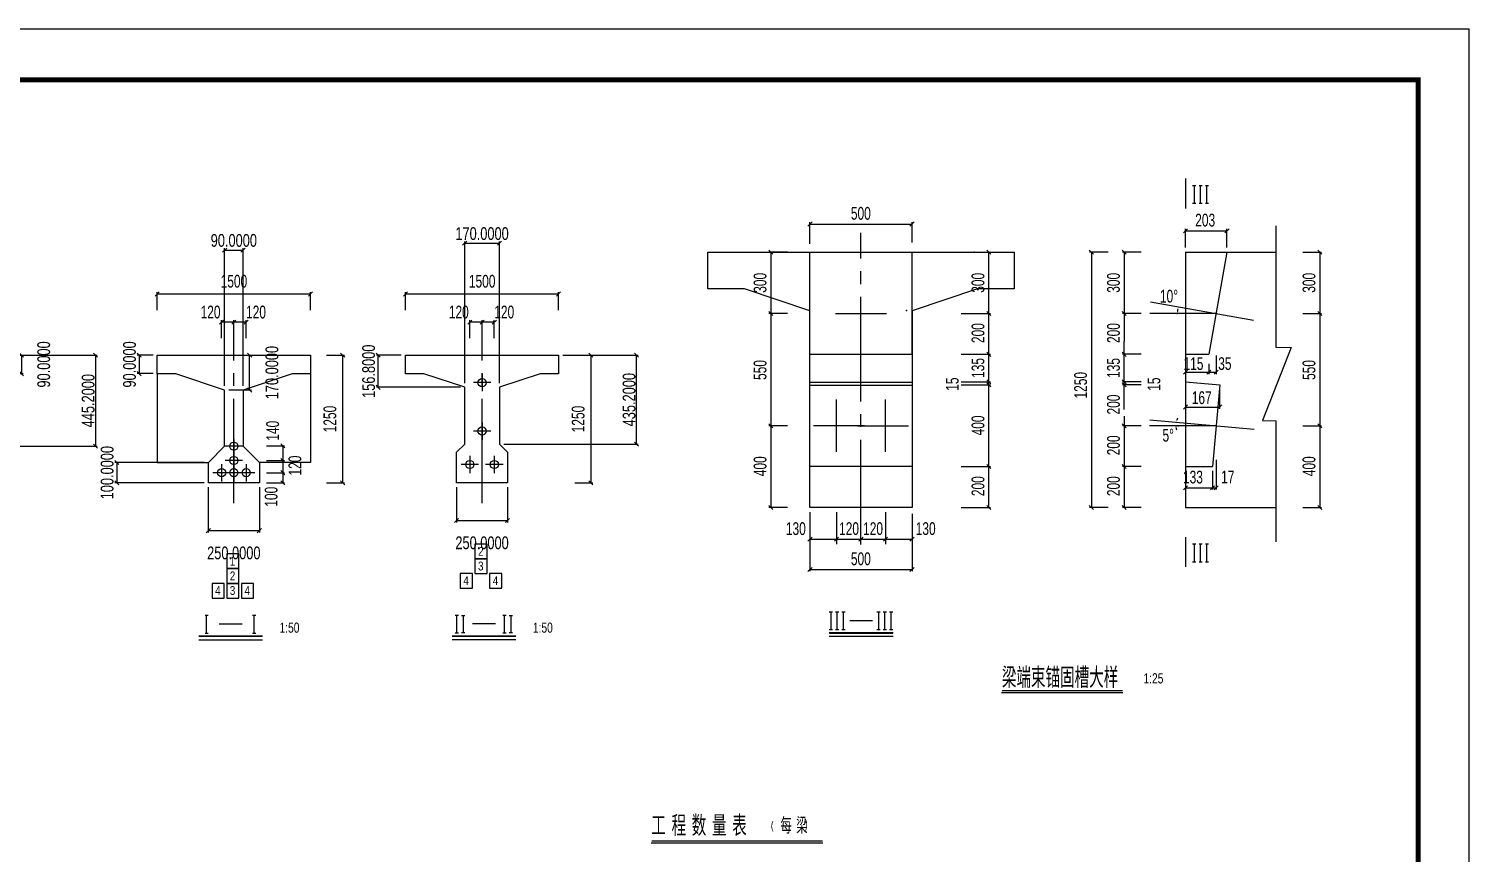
# Model space of a CAD drawing. Extents: x 6 to 303, y -107 to 103.
# Drawn here: x 162 to 303.1, y 22.2 to 102.9 of the extents above; entities that cross this region are included whole.
import ezdxf
from ezdxf.enums import TextEntityAlignment as Align

# ---------------------------------------------------------------- set-up
doc = ezdxf.new("R2010")
doc.units = 0
doc.header["$MEASUREMENT"] = 0
doc.linetypes.add('DD2', pattern=[14, 10.25, -1.25, 1.25, -1.25])
doc.layers.get('0').update_dxf_attribs({"linetype": 'CONTINUOUS'})
doc.layers.get('DEFPOINTS').update_dxf_attribs({"linetype": 'CONTINUOUS'})
for name, color, linetype in [('1', 1, 'CONTINUOUS'), ('2', 2, 'CONTINUOUS'), ('4', 4, 'CONTINUOUS'), ('5', 5, 'CONTINUOUS'), ('6', 6, 'DD2'), ('SMEDI', 2, 'CONTINUOUS')]:
    doc.layers.add(name, color=color, linetype=linetype)
doc.styles.add('SMEDI', font='smsim', dxfattribs={"width": 0.75, "bigfont": 'smfs'})
doc.styles.get("Standard").update_dxf_attribs({"font": 'smsim', "width": 0.75, "bigfont": 'smfs'})
doc.dimstyles.get("Standard").update_dxf_attribs({"dimtxt": 0.18, "dimasz": 0.18, "dimexe": 0.18, "dimexo": 0.0625, "dimgap": 0.09, "dimtad": 0, "dimtih": 1, "dimtoh": 1, "dimdec": 4, "dimzin": 0, "dimdsep": 46, "dimtxsty": 'Standard', "dimcen": 0.09, "dimadec": 0, "dimazin": 0, "dimtfac": 1, "dimtdec": 4, "dimtofl": 0, "dimtmove": 0, "dimatfit": 3, "dimfxl": 1, "dimtolj": 1, "dimtzin": 0, "dimarcsym": 0})

# ---------------------------------------------------------------- blocks, each defined once
blk = doc.blocks.new('*D10')
at = {"color": 0, "linetype": 'ByBlock', "transparency": 16777216}
for p, q in [((174.34, 76.74), (174.74, 77.14)), ((174.54, 75.35), (174.54, 77.12)), ((174.54, 76.94), (189.54, 76.94)), ((189.34, 76.74), (189.74, 77.14)), ((189.54, 75.35), (189.54, 77.12))]:
    blk.add_line(p, q, dxfattribs=at)
at = {"layer": 'DEFPOINTS', "color": 0, "linetype": 'ByBlock', "transparency": 16777216}
for p in [(189.54, 76.94), (174.54, 74.94), (189.54, 74.94)]:
    blk.add_point(p, dxfattribs=at)
at = {"color": 0, "linetype": 'ByBlock', "transparency": 16777216, "width": 0.7}
blk.add_text('1500', height=1.25, dxfattribs=at).set_placement((182.05, 78.19), align=Align.MIDDLE_CENTER)
blk = doc.blocks.new('*D11')
at = {"color": 0, "linetype": 'ByBlock', "transparency": 16777216}
for p, q in [((191.12, 70.94), (192.88, 70.94)), ((192.9, 70.74), (192.5, 71.14)), ((192.7, 70.94), (192.7, 58.44)), ((191.12, 58.44), (192.88, 58.44)), ((192.9, 58.24), (192.5, 58.64))]:
    blk.add_line(p, q, dxfattribs=at)
at = {"layer": 'DEFPOINTS', "color": 0, "linetype": 'ByBlock', "transparency": 16777216}
for p in [(190.7, 70.94), (190.7, 58.44), (192.7, 58.44)]:
    blk.add_point(p, dxfattribs=at)
at = {"color": 0, "linetype": 'ByBlock', "transparency": 16777216, "width": 0.7}
blk.add_text('1250', height=1.25, rotation=90, dxfattribs=at).set_placement((191.45, 64.69), align=Align.MIDDLE_CENTER)
blk = doc.blocks.new('TI_NU')
for p, q in [((-0.5, 1), (-0.5, 0)), ((0.5, 1), (-0.5, 1)), ((0.5, 0), (0.5, 1)), ((-0.5, 0), (0.5, 0))]:
    blk.add_line(p, q)
blk.add_attdef('B', text='', height=0.6).set_placement((-0.023, 0.513), align=Align.MIDDLE)
blk = doc.blocks.new('*D9')
at = {"color": 0, "linetype": 'ByBlock', "transparency": 16777216}
for p, q in [((172.1, 79.3), (172.5, 79.7)), ((172.3, 77.92), (172.3, 79.68)), ((173.5, 79.5), (172.3, 79.5)), ((173.3, 79.3), (173.7, 79.7)), ((173.5, 77.92), (173.5, 79.68))]:
    blk.add_line(p, q, dxfattribs=at)
at = {"layer": 'DEFPOINTS', "color": 0, "linetype": 'ByBlock', "transparency": 16777216}
for p in [(172.3, 79.5), (172.3, 77.5), (173.5, 77.5)]:
    blk.add_point(p, dxfattribs=at)
blk = doc.blocks.new('*D8')
at = {"color": 0, "linetype": 'ByBlock', "transparency": 16777216}
for p, q in [((170.9, 79.3), (171.3, 79.7)), ((171.1, 77.92), (171.1, 79.68)), ((172.3, 79.5), (171.1, 79.5)), ((172.1, 79.3), (172.5, 79.7)), ((172.3, 77.92), (172.3, 79.68))]:
    blk.add_line(p, q, dxfattribs=at)
at = {"layer": 'DEFPOINTS', "color": 0, "linetype": 'ByBlock', "transparency": 16777216}
for p in [(171.1, 79.5), (171.1, 77.5), (172.3, 77.5)]:
    blk.add_point(p, dxfattribs=at)
blk = doc.blocks.new('20C')
at = {"layer": '2', "color": 2, "linetype": 'ByBlock'}
for p, q in [((0.71, 3.62), (2.47, 3.62)), ((2.49, 3.42), (2.09, 3.82)), ((0.71, 2.2), (2.47, 2.2)), ((2.49, 2), (2.09, 2.4)), ((0.71, 1), (2.47, 1)), ((2.49, 0.8), (2.09, 1.2)), ((2.49, -0.2), (2.09, 0.2)), ((0.71, 0), (2.47, 0))]:
    blk.add_line(p, q, dxfattribs=at)
at = {"layer": '2', "color": 2}
blk.add_line((2.29, 3.62), (2.29, 0), dxfattribs=at)
at = {"layer": '2', "color": 2, "linetype": 'ByBlock'}
for p in [(2.29, 3.62), (2.29, 2.2), (2.29, 1), (2.29, 0)]:
    blk.add_point(p, dxfattribs=at)
at = {"layer": '2', "color": 2, "linetype": 'ByBlock', "width": 0.7}
for s, p in [('140', (1.3, 5.11)), ('120', (3.48, 1.7))]:
    blk.add_text(s, height=1.25, rotation=90, dxfattribs=at).set_placement(p, align=Align.MIDDLE)
blk.add_text('100', height=1.25, rotation=90, dxfattribs=at).set_placement((1.15, -1.35), align=Align.MIDDLE_CENTER)
blk = doc.blocks.new('*D59')
at = {"layer": '5', "color": 0, "lineweight": -2, "transparency": 16777216}
for p, q in [((157.01, 70.94), (161.41, 70.94)), ((161.43, 70.74), (161.03, 71.14)), ((161.23, 70.94), (161.23, 69.14)), ((161.43, 68.94), (161.03, 69.34)), ((157.01, 69.14), (161.41, 69.14))]:
    blk.add_line(p, q, dxfattribs=at)
at = {"layer": 'DEFPOINTS', "color": 0, "transparency": 16777216}
for p in [(156.6, 70.94), (156.6, 69.14), (161.23, 69.14)]:
    blk.add_point(p, dxfattribs=at)
at = {"layer": '5', "color": 0, "transparency": 16777216, "insert": (163.42, 70.04), "char_height": 1.25, "attachment_point": 5, "rotation": 90}
blk.add_mtext('\\A1;90.0000', dxfattribs=at)
blk = doc.blocks.new('*D73')
at = {"layer": '5', "color": 0, "lineweight": -2, "transparency": 16777216}
for p, q in [((157.01, 70.94), (168.66, 70.94)), ((168.68, 70.74), (168.28, 71.14)), ((168.48, 70.94), (168.48, 62.04)), ((168.68, 61.84), (168.28, 62.24)), ((157.01, 62.04), (168.66, 62.04))]:
    blk.add_line(p, q, dxfattribs=at)
at = {"layer": 'DEFPOINTS', "color": 0, "transparency": 16777216}
for p in [(156.6, 70.94), (156.6, 62.04), (168.48, 62.04)]:
    blk.add_point(p, dxfattribs=at)
at = {"layer": '5', "color": 0, "transparency": 16777216, "insert": (167.77, 66.49), "char_height": 1.25, "attachment_point": 5, "rotation": 90}
blk.add_mtext('\\A1;445.2000', dxfattribs=at)
blk = doc.blocks.new('*D75')
at = {"layer": '5', "color": 0, "lineweight": -2, "transparency": 16777216}
for p, q in [((172.96, 70.74), (172.56, 71.14)), ((174.13, 70.94), (172.58, 70.94)), ((172.76, 70.94), (172.76, 69.14)), ((172.96, 68.94), (172.56, 69.34)), ((174.13, 69.14), (172.58, 69.14))]:
    blk.add_line(p, q, dxfattribs=at)
at = {"layer": 'DEFPOINTS', "color": 0, "transparency": 16777216}
for p in [(174.54, 70.94), (172.76, 69.14), (174.54, 69.14)]:
    blk.add_point(p, dxfattribs=at)
at = {"layer": '5', "color": 0, "transparency": 16777216, "insert": (171.82, 70.04), "char_height": 1.25, "attachment_point": 5, "rotation": 90}
blk.add_mtext('\\A1;90.0000', dxfattribs=at)
blk = doc.blocks.new('*D76')
at = {"layer": '5', "color": 0, "lineweight": -2, "transparency": 16777216}
for p, q in [((174.96, 70.94), (183.77, 70.94)), ((183.79, 70.74), (183.39, 71.14)), ((183.59, 67.54), (183.59, 70.94)), ((181.56, 67.54), (183.77, 67.54)), ((183.79, 67.34), (183.39, 67.74))]:
    blk.add_line(p, q, dxfattribs=at)
at = {"layer": 'DEFPOINTS', "color": 0, "transparency": 16777216}
for p in [(174.54, 70.94), (183.59, 70.94), (181.14, 67.54)]:
    blk.add_point(p, dxfattribs=at)
at = {"layer": '5', "color": 0, "transparency": 16777216, "insert": (185.78, 69.24), "char_height": 1.25, "attachment_point": 5, "rotation": 90}
blk.add_mtext('\\A1;170.0000', dxfattribs=at)
blk = doc.blocks.new('*D77')
at = {"layer": '5', "color": 0, "lineweight": -2, "transparency": 16777216}
for p, q in [((180.94, 81.04), (181.34, 81.44)), ((181.14, 67.95), (181.14, 81.42)), ((181.14, 81.24), (182.94, 81.24)), ((182.74, 81.04), (183.14, 81.44)), ((182.94, 67.95), (182.94, 81.42))]:
    blk.add_line(p, q, dxfattribs=at)
at = {"layer": 'DEFPOINTS', "color": 0, "transparency": 16777216}
for p in [(182.94, 81.24), (181.14, 67.54), (182.94, 67.54)]:
    blk.add_point(p, dxfattribs=at)
at = {"layer": '5', "color": 0, "transparency": 16777216, "insert": (182.04, 82.18), "char_height": 1.25, "attachment_point": 5}
blk.add_mtext('\\A1;90.0000', dxfattribs=at)
blk = doc.blocks.new('*D79')
at = {"layer": '5', "color": 0, "lineweight": -2, "transparency": 16777216}
for p, q in [((170.77, 60.24), (170.37, 60.64)), ((179.13, 60.44), (170.39, 60.44)), ((170.57, 60.44), (170.57, 58.44)), ((170.77, 58.24), (170.37, 58.64)), ((179.13, 58.44), (170.39, 58.44))]:
    blk.add_line(p, q, dxfattribs=at)
at = {"layer": 'DEFPOINTS', "color": 0, "transparency": 16777216}
for p in [(179.54, 60.44), (170.57, 58.44), (179.54, 58.44)]:
    blk.add_point(p, dxfattribs=at)
at = {"layer": '5', "color": 0, "transparency": 16777216, "insert": (169.63, 59.44), "char_height": 1.25, "attachment_point": 5, "rotation": 90}
blk.add_mtext('\\A1;100.0000', dxfattribs=at)
blk = doc.blocks.new('*D80')
at = {"layer": '5', "color": 0, "lineweight": -2, "transparency": 16777216}
for p, q in [((179.54, 58.02), (179.54, 53.58)), ((184.54, 58.02), (184.54, 53.58)), ((179.34, 53.56), (179.74, 53.96)), ((179.54, 53.76), (184.54, 53.76)), ((184.34, 53.56), (184.74, 53.96))]:
    blk.add_line(p, q, dxfattribs=at)
at = {"layer": 'DEFPOINTS', "color": 0, "transparency": 16777216}
for p in [(179.54, 58.44), (184.54, 58.44), (184.54, 53.76)]:
    blk.add_point(p, dxfattribs=at)
at = {"layer": '5', "color": 0, "transparency": 16777216, "insert": (182.04, 51.57), "char_height": 1.25, "attachment_point": 5}
blk.add_mtext('\\A1;250.0000', dxfattribs=at)
blk = doc.blocks.new('*D81')
at = {"layer": '5', "color": 0, "lineweight": -2, "transparency": 16777216}
for p, q in [((196.39, 70.74), (195.99, 71.14)), ((198.45, 70.94), (196.01, 70.94)), ((196.19, 67.8), (196.19, 70.94)), ((196.39, 67.6), (195.99, 68)), ((204.25, 67.8), (196.01, 67.8))]:
    blk.add_line(p, q, dxfattribs=at)
at = {"layer": 'DEFPOINTS', "color": 0, "transparency": 16777216}
for p in [(196.19, 70.94), (198.86, 70.94), (204.66, 67.8)]:
    blk.add_point(p, dxfattribs=at)
at = {"layer": '5', "color": 0, "transparency": 16777216, "insert": (195.25, 69.37), "char_height": 1.25, "attachment_point": 5, "rotation": 90}
blk.add_mtext('\\A1;156.8000', dxfattribs=at)
blk = doc.blocks.new('*D82')
at = {"layer": '5', "color": 0, "lineweight": -2, "transparency": 16777216}
for p, q in [((204.46, 81.71), (204.86, 82.11)), ((204.66, 68.22), (204.66, 82.09)), ((204.66, 81.91), (208.06, 81.91)), ((207.86, 81.71), (208.26, 82.11)), ((208.06, 68.22), (208.06, 82.09))]:
    blk.add_line(p, q, dxfattribs=at)
at = {"layer": 'DEFPOINTS', "color": 0, "transparency": 16777216}
for p in [(208.06, 81.91), (204.66, 67.8), (208.06, 67.8)]:
    blk.add_point(p, dxfattribs=at)
at = {"layer": '5', "color": 0, "transparency": 16777216, "insert": (206.36, 82.85), "char_height": 1.25, "attachment_point": 5}
blk.add_mtext('\\A1;170.0000', dxfattribs=at)
blk = doc.blocks.new('*D83')
at = {"layer": '5', "color": 0, "lineweight": -2, "transparency": 16777216}
for p, q in [((214.28, 70.94), (221.66, 70.94)), ((221.68, 70.74), (221.28, 71.14)), ((221.48, 62.24), (221.48, 70.94)), ((208.48, 62.24), (221.66, 62.24)), ((221.68, 62.04), (221.28, 62.44))]:
    blk.add_line(p, q, dxfattribs=at)
at = {"layer": 'DEFPOINTS', "color": 0, "transparency": 16777216}
for p in [(213.86, 70.94), (221.48, 70.94), (208.06, 62.24)]:
    blk.add_point(p, dxfattribs=at)
at = {"layer": '5', "color": 0, "transparency": 16777216, "insert": (220.77, 66.59), "char_height": 1.25, "attachment_point": 5, "rotation": 90}
blk.add_mtext('\\A1;435.2000', dxfattribs=at)
blk = doc.blocks.new('*D84')
at = {"layer": '5', "color": 0, "lineweight": -2, "transparency": 16777216}
for p, q in [((203.86, 58.02), (203.86, 54.57)), ((208.86, 58.02), (208.86, 54.57)), ((203.66, 54.55), (204.06, 54.95)), ((203.86, 54.75), (208.86, 54.75)), ((208.66, 54.55), (209.06, 54.95))]:
    blk.add_line(p, q, dxfattribs=at)
at = {"layer": 'DEFPOINTS', "color": 0, "transparency": 16777216}
for p in [(203.86, 58.44), (208.86, 58.44), (208.86, 54.75)]:
    blk.add_point(p, dxfattribs=at)
at = {"layer": '5', "color": 0, "transparency": 16777216, "insert": (206.36, 52.56), "char_height": 1.25, "attachment_point": 5}
blk.add_mtext('\\A1;250.0000', dxfattribs=at)

msp = doc.modelspace()

# ---------------------------------------------------------------- linework, layer by layer
at = {"layer": '1'}
for p, q in [((284.1271964, 83.6121605), (284.1271964, 71.7408307)), ((285.6428247, 71.6953099), (282.8261938, 64.5399846)), ((284.1271964, 71.7408307), (285.6428247, 71.6953099)), ((282.8261938, 64.5399846), (284.1271964, 64.5060292)), ((284.1271964, 64.5060292), (284.1271964, 52.6475244))]:
    msp.add_line(p, q, dxfattribs=at)
at = {"layer": '2'}
for p, q in [((238.2862094, 83.5960726), (238.6862094, 83.9960726)), ((238.4862094, 81.8399696), (238.4862094, 83.9760726)), ((238.4862094, 83.7960726), (248.4862094, 83.7960726)), ((248.2862094, 83.5960726), (248.6862094, 83.9960726)), ((248.4862094, 81.99102), (248.4862094, 83.9760726)), ((275.0760576, 82.9343325), (275.4760576, 83.3343325)), ((275.2760576, 81.4843325), (275.2760576, 83.3143325)), ((279.1445776, 82.9343325), (279.5445776, 83.3343325)), ((279.3445776, 81.4843325), (279.3445776, 83.3143325)), ((275.2760576, 83.1343325), (279.3445776, 83.1343325)), ((234.8520372, 80.8338985), (234.4520372, 81.2338985)), ((236.3020372, 81.0338985), (234.4720372, 81.0338985)), ((234.6520372, 81.0338985), (234.6520372, 56.0338985)), ((266.2564973, 80.8338985), (265.8564973, 81.2338985)), ((267.7064973, 81.0338985), (265.8764973, 81.0338985)), ((266.0564973, 81.0338985), (266.0564973, 56.0338985)), ((269.4760576, 80.8338985), (269.0760576, 81.2338985)), ((270.9260576, 81.0338985), (269.0960576, 81.0338985)), ((269.2760576, 81.0923167), (269.2760576, 78.8523153)), ((286.7844098, 81.0338985), (288.6144098, 81.0338985)), ((288.6344098, 80.8338985), (288.2344098, 81.2338985)), ((288.4344098, 81.0338985), (288.4344098, 56.0338985)), ((269.2760576, 78.8523153), (269.2760576, 72.2723153)), ((234.8520372, 74.8338985), (234.4520372, 75.2338985)), ((236.3020372, 75.0338985), (234.4720372, 75.0338985)), ((269.4760576, 74.8338985), (269.0760576, 75.2338985)), ((270.9260576, 75.0338985), (269.0960576, 75.0338985)), ((278.2798166, 75.032529), (271.7859775, 75.032529)), ((286.7844098, 75.0338985), (288.6144098, 75.0338985)), ((288.6344098, 74.8338985), (288.2344098, 75.2338985)), ((269.2760576, 65.6338971), (269.2760576, 72.2723153)), ((269.4760576, 70.8338985), (269.0760576, 71.2338985)), ((270.9260576, 71.0338985), (269.0960576, 71.0338985)), ((278.2760576, 70.9292822), (278.2760576, 69.0992822)), ((275.0760576, 69.0792822), (275.4760576, 69.4792822)), ((275.2760576, 69.2792822), (278.2760576, 69.2792822)), ((277.3760576, 69.0792822), (277.7760576, 69.4792822)), ((277.5760576, 70.1046754), (277.5760576, 69.0992822)), ((278.0760576, 69.0792822), (278.4760576, 69.4792822)), ((269.4760576, 68.1338985), (269.0760576, 68.5338985)), ((269.4760576, 67.8338985), (269.0760576, 68.2338985)), ((270.9260576, 68.3338985), (269.0960576, 68.3338985)), ((270.9260576, 68.0338985), (269.0960576, 68.0338985)), ((278.6260576, 67.5189508), (278.6260576, 65.6889508)), ((269.2760576, 64.9738971), (269.2760576, 56.0338985)), ((275.0760576, 65.6689508), (275.4760576, 66.0689508)), ((275.2760576, 65.8689508), (278.6260576, 65.8689508)), ((278.4260576, 65.6689508), (278.8260576, 66.0689508)), ((234.8520372, 63.8338985), (234.4520372, 64.2338985)), ((236.3020372, 64.0338985), (234.4720372, 64.0338985)), ((269.4760576, 63.8338985), (269.0760576, 64.2338985)), ((270.9260576, 64.0338985), (269.0960576, 64.0338985)), ((278.2798166, 64.0338985), (271.7450509, 64.0338985)), ((286.7844098, 64.0338985), (288.6144098, 64.0338985)), ((288.2344098, 64.2338985), (288.6344098, 63.8338985)), ((278.2760576, 60.6866061), (278.2760576, 57.7821051)), ((269.4760576, 59.8338985), (269.0760576, 60.2338985)), ((270.9260576, 60.0338985), (269.0960576, 60.0338985)), ((275.2760576, 59.6121051), (275.2760576, 57.7821051)), ((277.9360576, 59.6121051), (277.9360576, 57.7821051)), ((275.0760576, 57.7621051), (275.4760576, 58.1621051)), ((275.2760576, 57.9621051), (278.2760576, 57.9621051)), ((277.7360576, 57.7621051), (278.1360576, 58.1621051)), ((278.0760576, 57.7621051), (278.4760576, 58.1621051)), ((234.8520372, 55.8338985), (234.4520372, 56.2338985)), ((236.3020372, 56.0338985), (234.4720372, 56.0338985)), ((238.4862094, 55.5585898), (238.4862094, 49.7771983)), ((241.0862094, 55.5585898), (241.0862094, 52.441167)), ((245.8862094, 55.5585898), (245.8862094, 52.441167)), ((248.4862094, 55.4075394), (248.4862094, 49.7771983)), ((266.2564973, 55.8338985), (265.8564973, 56.2338985)), ((267.7064973, 56.0338985), (265.8764973, 56.0338985)), ((269.4760576, 55.8338985), (269.0760576, 56.2338985)), ((270.9260576, 56.0338985), (269.0960576, 56.0338985)), ((286.7844098, 56.0338985), (288.6144098, 56.0338985)), ((288.2344098, 56.2338985), (288.6344098, 55.8338985)), ((238.2862094, 52.7122036), (238.6862094, 53.1122036)), ((238.4862094, 52.9122036), (248.4862094, 52.9122036)), ((240.8862094, 52.7122036), (241.2862094, 53.1122036)), ((243.2862094, 52.7122036), (243.6862094, 53.1122036)), ((245.6862094, 52.7122036), (246.0862094, 53.1122036)), ((248.2862094, 52.7122036), (248.6862094, 53.1122036)), ((238.2862094, 49.7571983), (238.6862094, 50.1571983)), ((238.4862094, 49.9571983), (248.4862094, 49.9571983)), ((248.2862094, 49.7571983), (248.6862094, 50.1571983))]:
    msp.add_line(p, q, dxfattribs=at)
at = {"layer": '2', "color": 2, "linetype": 'ByBlock'}
for p, q in [((253.3029829, 81.0338727), (256.1821347, 81.0338727)), ((254.9130792, 81.0338727), (256.1821347, 81.0338727)), ((256.2021347, 80.8338727), (255.8021347, 81.2338727)), ((256.0021347, 56.0338727), (256.0021347, 81.0338727)), ((253.3029829, 75.0338727), (256.1821347, 75.0338727)), ((256.2021347, 74.8338727), (255.8021347, 75.2338727)), ((253.3029829, 71.0338727), (256.1821347, 71.0338727)), ((256.2021347, 70.8338727), (255.8021347, 71.2338727)), ((253.3029829, 68.3338727), (256.1821347, 68.3338727)), ((253.3029829, 68.0338727), (256.1821347, 68.0338727)), ((256.2021347, 68.1338727), (255.8021347, 68.5338727)), ((256.2021347, 67.8338727), (255.8021347, 68.2338727)), ((253.3029829, 60.0338727), (256.1821347, 60.0338727)), ((256.2021347, 59.8338727), (255.8021347, 60.2338727)), ((253.3029829, 56.0338727), (256.1821347, 56.0338727)), ((256.2021347, 55.8338727), (255.8021347, 56.2338727))]:
    msp.add_line(p, q, dxfattribs=at)
for centre, start, end in [((276.1823298, 75.032529), 166.688304409, 173.311695591), ((276.0595498, 64.0338986), 186.688304409, 193.376608818), ((276.0595498, 64.0338986), 154.623391182, 161.311695591)]:
    msp.add_arc(centre, 1.7142857, start, end, dxfattribs=at)
for p in [(254.5630792, 81.0338727), (256.0021347, 81.0338727), (274.4680441, 75.032529), (274.3452641, 64.0338986), (274.5595498, 64.0338986)]:
    msp.add_point(p, dxfattribs=at)
for points in [[(274.5129873, 75.230244), (274.4464342, 75.2341329), (274.4680441, 75.032529)], [(274.4821689, 75.4367946), (274.5460385, 75.4176864), (274.5714282, 75.6188492)], [(274.3236542, 63.8322947), (274.3902073, 63.8361836), (274.3452641, 64.0338986)], [(274.4677937, 64.5743689), (274.4035035, 64.5920099), (274.3827253, 64.3903186)]]:
    msp.add_solid(points, dxfattribs=at)
at = {"layer": '4'}
for p, q in [((276.2918052, 87.545077), (275.9811255, 87.545077)), ((276.1364742, 87.545077), (276.1364742, 85.8364008)), ((276.913129, 87.545077), (276.6024671, 87.545077)), ((276.7577981, 85.8364008), (276.7577981, 87.545077)), ((277.5344706, 87.545077), (277.2237909, 87.545077)), ((277.3791397, 85.8364008), (277.3791397, 87.545077)), ((275.9811255, 85.8364008), (276.2918052, 85.8364008)), ((276.6024671, 85.8364008), (276.913129, 85.8364008)), ((277.2237909, 85.8364008), (277.5344706, 85.8364008)), ((276.2918052, 52.4240283), (275.9811255, 52.4240283)), ((276.1364742, 52.4240283), (276.1364742, 50.7153521)), ((276.913129, 52.4240283), (276.6024671, 52.4240283)), ((276.7577981, 50.7153521), (276.7577981, 52.4240283)), ((277.5344706, 52.4240283), (277.2237909, 52.4240283)), ((277.3791397, 50.7153521), (277.3791397, 52.4240283)), ((275.9811255, 50.7153521), (276.2918052, 50.7153521)), ((276.6024671, 50.7153521), (276.913129, 50.7153521)), ((277.2237909, 50.7153521), (277.5344706, 50.7153521)), ((179.5340807, 45.4382287), (179.2234187, 45.4382287)), ((179.3787497, 43.7295525), (179.3787497, 45.4382287)), ((184.1940807, 45.4382287), (183.8834187, 45.4382287)), ((184.0387497, 43.7295525), (184.0387497, 45.4382287)), ((204.0513604, 45.453317), (203.7406985, 45.453317)), ((203.8960295, 43.7446408), (203.8960295, 45.453317)), ((204.3620223, 45.453317), (204.6726843, 45.453317)), ((204.5173533, 45.453317), (204.5173533, 43.7446408)), ((208.7113604, 45.453317), (208.4006985, 45.453317)), ((208.5560295, 43.7446408), (208.5560295, 45.453317)), ((209.0220223, 45.453317), (209.3326843, 45.453317)), ((209.1773533, 45.453317), (209.1773533, 43.7446408)), ((240.6916414, 45.7738592), (240.3809617, 45.7738592)), ((240.5363105, 45.7738592), (240.5363105, 44.0651831)), ((241.3129653, 45.7738592), (241.0023033, 45.7738592)), ((241.1576343, 44.0651831), (241.1576343, 45.7738592)), ((241.9343069, 45.7738592), (241.6236272, 45.7738592)), ((241.7789759, 44.0651831), (241.7789759, 45.7738592)), ((245.3516414, 45.7738592), (245.0409617, 45.7738592)), ((245.1963105, 45.7738592), (245.1963105, 44.0651831)), ((245.9729653, 45.7738592), (245.6623033, 45.7738592)), ((245.8176343, 44.0651831), (245.8176343, 45.7738592)), ((246.5943069, 45.7738592), (246.2836272, 45.7738592)), ((246.4389759, 44.0651831), (246.4389759, 45.7738592)), ((180.6037631, 44.6338873), (182.8413928, 44.6338873)), ((205.4317048, 44.6489756), (207.6693345, 44.6489756)), ((240.3777422, 43.7752682), (246.6265204, 43.7752682)), ((240.3809617, 44.0651831), (240.6916414, 44.0651831)), ((241.0023033, 44.0651831), (241.3129653, 44.0651831)), ((241.6236272, 44.0651831), (241.9343069, 44.0651831)), ((242.3826477, 44.9695179), (244.6202774, 44.9695179)), ((245.0409617, 44.0651831), (245.3516414, 44.0651831)), ((245.6623033, 44.0651831), (245.9729653, 44.0651831)), ((246.2836272, 44.0651831), (246.5943069, 44.0651831)), ((178.5988576, 43.4396377), (184.8476358, 43.4396377)), ((178.5988576, 43.0718088), (184.8476358, 43.0718088)), ((179.2234187, 43.7295525), (179.5340807, 43.7295525)), ((183.8834187, 43.7295525), (184.1940807, 43.7295525)), ((203.4267993, 43.454726), (209.6755774, 43.454726)), ((203.4267993, 43.0868971), (209.6755774, 43.0868971)), ((203.7406985, 43.7446408), (204.0513604, 43.7446408)), ((204.6726843, 43.7446408), (204.3620223, 43.7446408)), ((208.4006985, 43.7446408), (208.7113604, 43.7446408)), ((209.3326843, 43.7446408), (209.0220223, 43.7446408)), ((240.3777422, 43.4074394), (246.6265204, 43.4074394)), ((269.1414785, 37.8841091), (257.2652294, 37.8841091)), ((239.7582053, 23.1462933), (222.9382834, 23.1462933))]:
    msp.add_line(p, q, dxfattribs=at)
at = {"layer": '4', "const_width": 0.1165}
for points in [[(275.2973985, 85.3110268), (275.2973985, 88.2671944)], [(275.2973985, 50.1899781), (275.2973985, 53.1461457)], [(246.6322665, 43.6972577), (240.3812475, 43.6972577)], [(184.8363505, 43.4004735), (178.5853316, 43.4004735)], [(209.6752673, 43.4004735), (203.4242483, 43.4004735)], [(269.1133051, 38.0879796), (257.2952888, 38.0879796)], [(239.7300318, 23.3501638), (222.9683428, 23.3501638)]]:
    msp.add_lwpolyline(points, dxfattribs=at)
at = {"layer": '4'}
for centre in [(206.3622469, 68.2611436), (206.3622469, 68.2611436), (206.3622469, 63.5182322), (206.3622469, 63.5182322), (182.0423547, 62.0352231), (182.0423547, 62.0352231), (182.0423547, 60.6352231), (182.0423547, 60.6352231), (180.8423547, 59.4352231), (182.0423547, 59.4352231), (182.0423547, 59.4352231), (183.2423547, 59.4352231), (205.1622469, 60.2436321), (207.5622469, 60.2436321)]:
    msp.add_circle(centre, 0.4, dxfattribs=at)
at = {"layer": '5'}
for p, q in [((228.4862094, 81.0338727), (258.4862094, 81.0338727)), ((228.4862094, 77.4338727), (228.4862094, 81.0338727)), ((238.4862094, 71.0338727), (238.4862094, 81.0338727)), ((248.4862094, 71.0338727), (248.4862094, 81.0338727)), ((258.4862094, 81.0338727), (258.4862094, 77.4338727)), ((275.2760576, 81.0338985), (284.1271964, 81.0338985)), ((275.2760576, 81.0338985), (275.2760576, 56.0338985)), ((279.3360576, 81.0338985), (277.5760576, 71.0338985)), ((232.0862094, 77.4338727), (228.4862094, 77.4338727)), ((238.4862094, 75.2931034), (232.0862094, 77.4338727)), ((254.8862094, 77.4338727), (248.4862094, 75.2931034)), ((258.4862094, 77.4338727), (254.8862094, 77.4338727)), ((238.4862094, 56.0338727), (238.4862094, 75.2931034)), ((248.4862094, 75.2931034), (248.4862094, 56.0338727)), ((174.5423547, 70.9352231), (189.5423547, 70.9352231)), ((174.5423547, 69.1352231), (174.5423547, 70.9352231)), ((189.5423547, 70.9352231), (189.5423547, 69.1352231)), ((198.8622469, 70.9352231), (213.8622469, 70.9352231)), ((198.8622469, 69.1352231), (198.8622469, 70.9352231)), ((213.8622469, 70.9352231), (213.8622469, 69.1352231)), ((238.4862094, 71.0338727), (248.4862094, 71.0338727)), ((275.2760576, 71.0338985), (277.5760576, 71.0338985)), ((176.3423547, 69.1352231), (174.5423547, 69.1352231)), ((174.5423547, 69.1352231), (174.5423547, 60.4352231)), ((181.1423547, 67.5352231), (176.3423547, 69.1352231)), ((187.7423547, 69.1352231), (182.9423547, 67.5352231)), ((189.5423547, 69.1352231), (187.7423547, 69.1352231)), ((189.5423547, 69.1352231), (189.5423547, 60.4352231)), ((200.6622469, 69.1352231), (198.8622469, 69.1352231)), ((204.6622469, 67.8018897), (200.6622469, 69.1352231)), ((204.6622469, 62.2352231), (204.6622469, 67.8018897)), ((212.0622469, 69.1352231), (208.0622469, 67.8018897)), ((208.0622469, 67.8018897), (208.0622469, 62.2352231)), ((213.8622469, 69.1352231), (212.0622469, 69.1352231)), ((248.4862094, 68.2738727), (238.4862094, 68.2738727)), ((248.4862094, 67.9738727), (238.4862094, 67.9738727)), ((275.2760576, 68.3338985), (278.6297712, 68.0338985)), ((278.6297712, 68.0338985), (277.9298619, 60.0338985)), ((181.1423547, 62.0352231), (181.1423547, 67.5352231)), ((182.9423547, 67.5352231), (182.9423547, 62.0352231)), ((203.8622469, 61.4352231), (204.6622469, 62.2352231)), ((208.0622469, 62.2352231), (208.8622469, 61.4352231)), ((179.5423547, 60.4352231), (181.1423547, 62.0352231)), ((182.9423547, 62.0352231), (184.5423547, 60.4352231)), ((203.8622469, 58.4352231), (203.8622469, 61.4352231)), ((203.8622469, 61.4352231), (203.8622469, 61.4352231)), ((208.8622469, 61.4352231), (208.8622469, 61.4352231)), ((208.8622469, 61.4352231), (208.8622469, 58.4352231)), ((174.5423547, 60.4352231), (179.5423547, 60.4352231)), ((179.5423547, 58.4352231), (179.5423547, 60.4352231)), ((179.5423547, 60.4352231), (179.5423547, 60.4352231)), ((184.5423547, 60.4352231), (184.5423547, 60.4352231)), ((184.5423547, 60.4352231), (184.5423547, 58.4352231)), ((189.5423547, 60.4352231), (184.5423547, 60.4352231)), ((248.4862094, 60.0338727), (238.4862094, 60.0338727)), ((275.2760576, 60.0338985), (277.9298619, 60.0338985)), ((184.5423547, 58.4352231), (179.5423547, 58.4352231)), ((208.8622469, 58.4352231), (203.8622469, 58.4352231)), ((248.4862094, 56.0338727), (238.4862094, 56.0338727)), ((275.2760576, 56.0338985), (284.1271964, 56.0338985))]:
    msp.add_line(p, q, dxfattribs=at)
at = {"layer": '5', "color": 0, "linetype": 'ByBlock'}
msp.add_point((247.9378739, 75.3338727), dxfattribs=at)
at = {"layer": '6'}
for p, q in [((243.4862094, 52.4159219), (243.4862094, 82.9441994)), ((240.9862094, 75.0338727), (245.9862094, 75.0338727)), ((271.8499859, 76.1662816), (282.2151082, 74.3386309)), ((182.0423547, 56.4352231), (182.0423547, 72.9352231)), ((206.3622469, 56.4352231), (206.3622469, 72.9352231)), ((207.2122469, 68.2611436), (205.5122469, 68.2611436)), ((207.2122469, 68.2611436), (205.5122469, 68.2611436)), ((206.3622469, 69.1111436), (206.3622469, 67.4111436)), ((206.3622469, 69.1111436), (206.3622469, 67.4111436)), ((241.0862094, 61.4661873), (241.0862094, 66.5944248)), ((245.8862094, 61.4661873), (245.8862094, 66.5944248)), ((207.2122469, 63.5182322), (205.5122469, 63.5182322)), ((207.2122469, 63.5182322), (205.5122469, 63.5182322)), ((206.3622469, 64.3682322), (206.3622469, 62.6682322)), ((206.3622469, 64.3682322), (206.3622469, 62.6682322)), ((243.8193259, 64.0338727), (238.8193259, 64.0338727)), ((243.1530929, 64.0338727), (248.1530929, 64.0338727)), ((271.7962092, 64.6011407), (282.2646035, 63.6852749)), ((182.0423547, 62.6852231), (182.0423547, 60.9852231)), ((182.0423547, 62.6852231), (182.0423547, 60.9852231)), ((182.8923547, 62.0352231), (181.1923547, 62.0352231)), ((182.8923547, 62.0352231), (181.1923547, 62.0352231)), ((182.0423547, 61.4852231), (182.0423547, 59.7852231)), ((182.0423547, 61.4852231), (182.0423547, 59.7852231)), ((205.1622469, 61.0936321), (205.1622469, 59.3936321)), ((207.5622469, 61.0936321), (207.5622469, 59.3936321)), ((181.6923547, 59.4352231), (179.9923547, 59.4352231)), ((180.8423547, 60.2852231), (180.8423547, 58.5852231)), ((182.8923547, 60.6352231), (181.1923547, 60.6352231)), ((182.8923547, 60.6352231), (181.1923547, 60.6352231)), ((182.8923547, 59.4352231), (181.1923547, 59.4352231)), ((182.8923547, 59.4352231), (181.1923547, 59.4352231)), ((182.0423547, 60.2852231), (182.0423547, 58.5852231)), ((182.0423547, 60.2852231), (182.0423547, 58.5852231)), ((184.0923547, 59.4352231), (182.3923547, 59.4352231)), ((183.2423547, 60.2852231), (183.2423547, 58.5852231)), ((206.0122469, 60.2436321), (204.3122469, 60.2436321)), ((208.4122469, 60.2436321), (206.7122469, 60.2436321))]:
    msp.add_line(p, q, dxfattribs=at)
at = {"layer": 'SMEDI'}
for p in [(6.0741762, 102.9164046, -11.3095628), (303.0741762, -107.0835954, -11.3095628)]:
    msp.add_line(p, (303.0741762, 102.9164046, -11.3095628), dxfattribs=at)
at = {"layer": 'SMEDI', "const_width": 0.5, "elevation": -11.3095628}
msp.add_lwpolyline([(18.5741762, -102.0835954), (18.5741762, 97.9164046), (298.0741762, 97.9164046), (298.0741762, -102.0835954)], close=True, dxfattribs=at)

# ---------------------------------------------------------------- block references
at = {"layer": '1', "xscale": 1.2, "yscale": 1.44, "zscale": 1.2}
for p, values in [((206.2622469, 50.9952231), {'B': '2'}), ((206.2622469, 50.9952231), {'B': '2'}), ((181.9423547, 50.0352231), {'B': '1'}), ((181.9423547, 50.0352231), {'B': '1'}), ((206.2622469, 49.5552231), {'B': '3'}), ((206.2622469, 49.5552231), {'B': '3'}), ((181.9423547, 48.5952231), {'B': '2'}), ((181.9423547, 48.5952231), {'B': '2'}), ((204.8222469, 48.1152231), {'B': '4'}), ((207.7022469, 48.1152231), {'B': '4'}), ((180.5023547, 47.1552231), {'B': '4'}), ((181.9423547, 47.1552231), {'B': '3'}), ((181.9423547, 47.1552231), {'B': '3'}), ((183.3823547, 47.1552231), {'B': '4'})]:
    msp.add_blockref('TI_NU', p, dxfattribs=at).add_auto_attribs(values)
at = {"layer": '4'}
msp.add_blockref('20C', (184.5423547, 58.4352231), dxfattribs=at)

# ---------------------------------------------------------------- texts
at = {"layer": '2', "color": 2, "linetype": 'ByBlock', "width": 0.7}
for s, p in [('500', (243.4722542, 84.8410329)), ('203', (277.208209, 84.1792929)), ('10%%d', (273.6580838, 76.7249851)), ('120', (179.7620032, 75.1741432)), ('120', (184.2141182, 75.1741432)), ('120', (204.0818953, 75.1741432)), ('120', (208.5340103, 75.1741432)), ('115', (276.0613048, 70.121074)), ('35', (279.135649, 70.121074)), ('167', (276.8704839, 66.7828347)), ('5%%d', (273.5856917, 63.1061397)), ('133', (276.0107995, 59.0070654)), ('17', (279.4202684, 59.0070654)), ('130', (237.1017482, 53.957164)), ('120', (242.3139804, 53.957164)), ('120', (244.6667241, 53.957164)), ('130', (249.8246622, 53.957164)), ('500', (243.4722542, 51.0021587))]:
    msp.add_text(s, height=1.25, dxfattribs=at).set_placement(p, align=Align.MIDDLE_CENTER)
for s, p in [('300', (233.595399, 78.0359117)), ('300', (254.9454965, 78.0358858)), ('300', (268.2194194, 78.0359117)), ('300', (287.3777716, 78.0359376)), ('200', (254.9454965, 73.1095781)), ('200', (268.2194194, 73.1144557)), ('135', (254.9454965, 69.6950361)), ('135', (268.2194194, 69.695062)), ('550', (233.595399, 69.4962796)), ('1250', (264.999859, 68.0020078)), ('550', (287.3777716, 69.4963055)), ('15', (252.4298705, 68.1090108)), ('15', (272.1838686, 68.1090108)), ('200', (268.2194194, 66.1144557)), ('400', (254.9454965, 64.0653016)), ('200', (268.2194194, 62.1144557)), ('400', (233.595399, 60.0653275)), ('400', (287.3777716, 60.0653275)), ('200', (254.9454965, 58.1144298)), ('200', (268.2194194, 58.1144557))]:
    msp.add_text(s, height=1.25, rotation=90, dxfattribs=at).set_placement(p, align=Align.MIDDLE_CENTER)
at = {"layer": '4', "style": 'SMEDI', "width": 0.75}
for s, height, p in [('1:50', 1, (186.5178581, 43.7584141)), ('1:50', 1, (211.3396506, 43.7584141)), ('梁端束锚固槽大样', 2, (257.2917865, 38.3524091)), ('1:25', 1, (271.161127, 38.7912151)), ('工 程 数 量 表', 2, (222.9380981, 23.8448721)), ('每 梁', 1.56, (235.5924699, 24.081453)), ('(              )', 0.78, (234.6597413, 24.5118986))]:
    msp.add_text(s, height=height, dxfattribs=at).set_placement(p)

# ---------------------------------------------------------------- dimensions: what is measured, and where the dimension line sits
at = {"layer": '2'}
dim = msp.add_linear_dim(base=(189.5423547, 76.9352231), p1=(174.5423547, 74.9352231), p2=(189.5423547, 74.9352231), text='1500', dimstyle='Standard', dxfattribs=at)
dim.commit()
dim.dimension.update_dxf_attribs({"geometry": '*D10', "text_midpoint": (182.0528229, 78.1852231), "dimtype": 128})
for base, p1, p2, text, picture, middle, set_off in [((213.8622469, 76.9352231), (198.8622469, 74.9352231), (213.8622469, 74.9352231), '1500', '*D10', (206.372715, 78.1852231), (24.3198921, 0)), ((180.8423547, 74.1815334), (182.0423547, 72.1815334), (180.8423547, 72.1815334), '  ', '*D8', (179.1023547, 72.0520785), (9.7423547, -5.3184666)), ((182.0423547, 74.1815334), (183.2423547, 72.1815334), (182.0423547, 72.1815334), '  ', '*D9', (180.3023547, 72.0195417), (9.7423547, -5.3184666)), ((205.1622469, 74.1815334), (206.3622469, 72.1815334), (205.1622469, 72.1815334), '  ', '*D8', (203.4222469, 72.0520785), (34.0622469, -5.3184666)), ((206.3622469, 74.1815334), (207.5622469, 72.1815334), (206.3622469, 72.1815334), '  ', '*D9', (204.6222469, 72.0195417), (34.0622469, -5.3184666))]:
    dim = msp.add_linear_dim(base=base, p1=p1, p2=p2, text=text, dimstyle='Standard', dxfattribs=at)
    dim.commit()
    dim.dimension.update_dxf_attribs({"geometry": picture, "text_midpoint": middle, "dimtype": 128, "insert": set_off})
dim = msp.add_linear_dim(base=(192.6993872, 58.4352231), p1=(190.6993872, 70.9352231), p2=(190.6993872, 58.4352231), angle=90, text='1250', dimstyle='Standard', dxfattribs=at)
dim.commit()
dim.dimension.update_dxf_attribs({"geometry": '*D11', "text_midpoint": (191.4493872, 64.6852231)})
dim = msp.add_linear_dim(base=(217.0192793, 58.4352231), p1=(215.0192793, 70.9352231), p2=(215.0192793, 58.4352231), angle=90, text='1250', dimstyle='Standard', dxfattribs=at)
dim.commit()
dim.dimension.update_dxf_attribs({"geometry": '*D11', "text_midpoint": (215.7692793, 64.6852231), "insert": (24.3198921, 0)})
at = {"layer": '5'}
for base, p1, p2, picture, middle in [((208.0622469, 81.9080421), (204.6622469, 67.8018897), (208.0622469, 67.8018897), '*D82', (206.3622469, 82.8480421)), ((182.9423547, 81.2448776), (181.1423547, 67.5352231), (182.9423547, 67.5352231), '*D77', (182.0423547, 82.1848776)), ((184.5423547, 53.7578529), (179.5423547, 58.4352231), (184.5423547, 58.4352231), '*D80', (182.0423547, 51.5678529)), ((208.8622469, 54.7457772), (203.8622469, 58.4352231), (208.8622469, 58.4352231), '*D84', (206.3622469, 52.5557772))]:
    dim = msp.add_linear_dim(base=base, p1=p1, p2=p2, dimstyle='Standard', override={"dimtxt": 1.25, "dimasz": 0, "dimexo": 0.416667, "dimtad": 1, "dimtih": 0, "dimtoh": 0, "dimlfac": 50, "dimrnd": 0.4, "dimtsz": 0.2, "dimtmove": 2}, dxfattribs=at)
    dim.commit()
    dim.dimension.update_dxf_attribs({"geometry": picture, "text_midpoint": middle})
for base, p1, p2, picture, middle in [((161.233357, 69.1352231), (156.5976566, 70.9352231), (156.5976566, 69.1352231), '*D59', (163.423357, 70.0352231)), ((172.7556614, 69.1352231), (174.5423547, 70.9352231), (174.5423547, 69.1352231), '*D75', (171.8156614, 70.0352231)), ((183.5897199, 70.9352231), (181.1423547, 67.5352231), (174.5423547, 70.9352231), '*D76', (185.7797199, 69.2352231)), ((196.1877124, 70.9352231), (204.6622469, 67.8018897), (198.8622469, 70.9352231), '*D81', (195.2477124, 69.3685564)), ((168.484913, 62.0352231), (156.5976566, 70.9352231), (156.5976566, 62.0352231), '*D73', (167.769913, 66.4852231)), ((221.4846917, 70.9352231), (208.0622469, 62.2352231), (213.8622469, 70.9352231), '*D83', (220.7696917, 66.5852231)), ((170.5685805, 58.4352231), (179.5423547, 60.4352231), (179.5423547, 58.4352231), '*D79', (169.6285805, 59.4352231))]:
    dim = msp.add_linear_dim(base=base, p1=p1, p2=p2, angle=90, dimstyle='Standard', override={"dimtxt": 1.25, "dimasz": 0, "dimexo": 0.416667, "dimtad": 1, "dimtih": 0, "dimtoh": 0, "dimlfac": 50, "dimrnd": 0.4, "dimtsz": 0.2, "dimtmove": 2}, dxfattribs=at)
    dim.commit()
    dim.dimension.update_dxf_attribs({"geometry": picture, "text_midpoint": middle})

doc.saveas('drawing.dxf')
